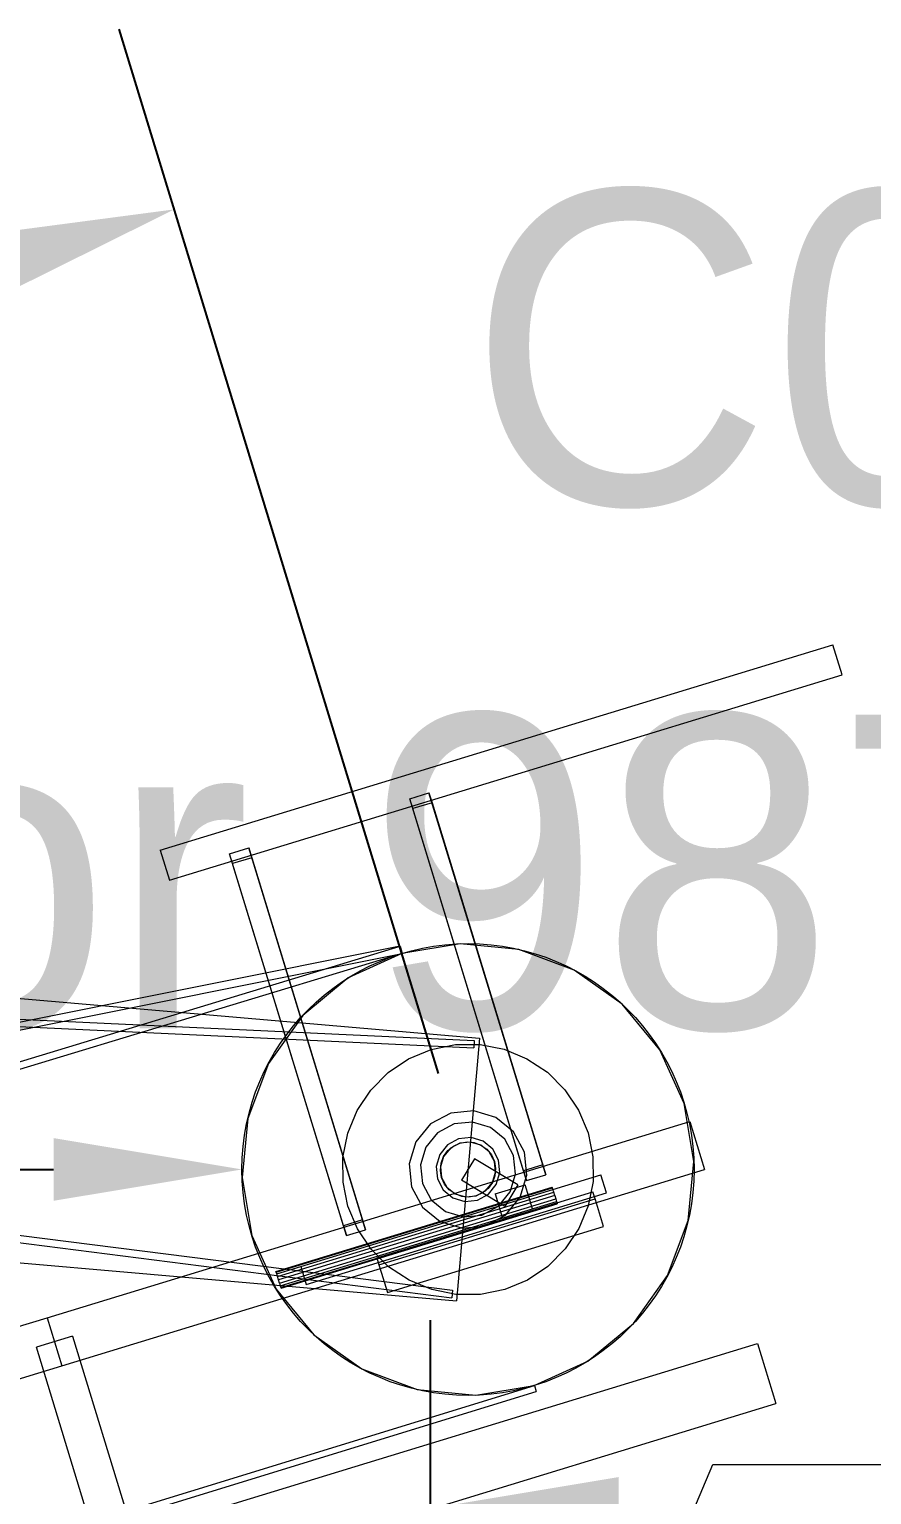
# Model space of a CAD drawing. Header units: millimetres. Extents: x -191664 to 191490, y -197311 to 10263.
# Drawn here: x 25009 to 25680, y 2936 to 4104 of the extents above; entities that cross this region are included whole.
import ezdxf

# ---------------------------------------------------------------- set-up
doc = ezdxf.new("R2010")
doc.units = ezdxf.units.MM
for name, color, linetype, lineweight in [('COTAS_O', 1, 'Continuous', 0), ('COTAS_P', 1, 'Continuous', 0), ('COTAS_USUARIO', 1, 'Continuous', 0), ('lateral_C02', 7, 'Continuous', 0), ('lateral_C02-briq', 7, 'Continuous', 0), ('TAMBORES_O', 3, 'Continuous', 0), ('TEXTOS', 4, 'Continuous', 0)]:
    doc.layers.add(name, color=color, linetype=linetype, lineweight=lineweight)
doc.dimstyles.new('PLANTA_100', dxfattribs={"dimtxt": 250, "dimasz": 150, "dimexe": 150, "dimexo": 80, "dimgap": 100, "dimtad": 1, "dimtih": 1, "dimtoh": 1, "dimdec": 1, "dimdsep": 46, "dimcen": 0.09, "dimclrd": 1, "dimclre": 1, "dimclrt": 1, "dimadec": 0, "dimazin": 0, "dimtfac": 1, "dimtdec": 4, "dimtofl": 0, "dimtmove": 0, "dimatfit": 3, "dimfxl": 1, "dimtolj": 1, "dimtzin": 0, "dimarcsym": 0})

# ---------------------------------------------------------------- blocks, each defined once
blk = doc.blocks.new('*D7')
at = {"layer": 'COTAS_P', "color": 1, "lineweight": -2, "transparency": 16777216}
for p, q in [((25334.8, 3271.6), (25080.5, 4103.6)), ((16187.4, 1228.9), (24980.9, 3916.3)), ((16254.4, 496.5), (16000.1, 1328.5))]:
    blk.add_line(p, q, dxfattribs=at)
at = {"layer": 'COTAS_P', "color": 1, "transparency": 16777216}
for points in [[(24973.6, 3940.2), (24988.2, 3892.4), (25124.4, 3960.1)], [(16180.1, 1252.8), (16194.7, 1205), (16044, 1185.1)]]:
    blk.add_solid(points, dxfattribs=at)
at = {"layer": 'Defpoints', "color": 0, "transparency": 16777216}
for p in [(25124.4, 3960.1), (25358.2, 3195.1), (16277.8, 420)]:
    blk.add_point(p, dxfattribs=at)
blk = doc.blocks.new('*D25')
at = {"layer": 'COTAS_O', "color": 1, "lineweight": -2, "transparency": 16777216}
for p, q in [((24878.2, 3195.1), (25028.2, 3195.1)), ((25358.1, 3195.1), (25358.3, 3195.1)), ((25358.2, 3195), (25358.2, 3195.2))]:
    blk.add_line(p, q, dxfattribs=at)
at = {"layer": 'COTAS_O', "color": 1, "transparency": 16777216}
blk.add_solid([(25028.2, 3220.1), (25028.2, 3170.1), (25178.2, 3195.1)], dxfattribs=at)
at = {"layer": 'Defpoints', "color": 0, "transparency": 16777216}
for p in [(25178.2, 3195.1), (25538.2, 3195.1)]:
    blk.add_point(p, dxfattribs=at)
blk = doc.blocks.new('*D101')
at = {"layer": 'COTAS_USUARIO', "color": 1, "lineweight": -2, "transparency": 16777216}
for p, q in [((25328.2, 1805), (25328.2, 3075)), ((26128.2, 1805), (26128.2, 3075)), ((25478.2, 2925), (25978.2, 2925))]:
    blk.add_line(p, q, dxfattribs=at)
at = {"layer": 'COTAS_USUARIO', "color": 1, "transparency": 16777216}
for points in [[(25478.2, 2950), (25478.2, 2900), (25328.2, 2925)], [(25978.2, 2950), (25978.2, 2900), (26128.2, 2925)]]:
    blk.add_solid(points, dxfattribs=at)
at = {"layer": 'Defpoints', "color": 0, "transparency": 16777216}
for p in [(26128.2, 2925), (25328.2, 1725), (26128.2, 1725)]:
    blk.add_point(p, dxfattribs=at)

msp = doc.modelspace()

# ---------------------------------------------------------------- linework, layer by layer
at = {"layer": 'lateral_C02', "color": 9, "true_color": 0xb5c3c9}
for p, q in [((25113.11, 3449.54), (25648.66, 3613.21)), ((25655.96, 3589.3), (25648.66, 3613.21)), ((25120.42, 3425.64), (25655.96, 3589.3)), ((25113.11, 3449.54), (25120.42, 3425.64))]:
    msp.add_line(p, q, dxfattribs=at)
at = {"layer": 'lateral_C02', "color": 139, "true_color": 0x354b57}
for p, q in [((25311.81, 3490.52), (25327.11, 3495.2)), ((25327.11, 3495.2), (25329.52, 3487.33)), ((25417.71, 3198.73), (25327.11, 3495.2)), ((25314.21, 3482.65), (25311.81, 3490.52)), ((25402.41, 3194.06), (25311.81, 3490.52)), ((25329.52, 3487.33), (25314.21, 3482.65)), ((25404.82, 3186.19), (25314.21, 3482.65)), ((25329.52, 3487.33), (25420.12, 3190.86)), ((25168.36, 3446.68), (25183.66, 3451.36)), ((25170.76, 3438.81), (25168.36, 3446.68)), ((25258.96, 3150.22), (25168.36, 3446.68)), ((25183.66, 3451.36), (25186.06, 3443.49)), ((25274.26, 3154.89), (25183.66, 3451.36)), ((25186.06, 3443.49), (25170.76, 3438.81)), ((25261.37, 3142.35), (25170.76, 3438.81)), ((25186.06, 3443.49), (25276.67, 3147.02)), ((25023.07, 3076.96), (25534.71, 3233.32)), ((25534.71, 3233.32), (25546.4, 3195.07)), ((25363.34, 3203.63), (25353.03, 3186.49)), ((25397.93, 3182.83), (25363.34, 3203.63)), ((25034.76, 3038.71), (25546.4, 3195.07)), ((25417.71, 3198.73), (25402.41, 3194.06)), ((25402.41, 3194.06), (25404.82, 3186.19)), ((25404.82, 3186.19), (25420.12, 3190.86)), ((25420.12, 3190.86), (25417.71, 3198.73)), ((25285.56, 3124.77), (25457.7, 3177.37)), ((25387.62, 3165.69), (25353.03, 3186.49)), ((25379.84, 3175.54), (25403.75, 3182.84)), ((25397.93, 3182.83), (25387.62, 3165.69)), ((25409.59, 3163.72), (25403.75, 3182.84)), ((25459.45, 3171.64), (25457.7, 3177.37)), ((25287.31, 3119.03), (25459.45, 3171.64)), ((25379.84, 3175.54), (25385.68, 3156.41)), ((25274.26, 3154.89), (25258.96, 3150.22)), ((25276.67, 3147.02), (25274.26, 3154.89)), ((25385.68, 3156.41), (25409.59, 3163.72)), ((25258.96, 3150.22), (25261.37, 3142.35)), ((25261.37, 3142.35), (25276.67, 3147.02)), ((25285.56, 3124.77), (25287.31, 3119.03)), ((24697.92, 2977.59), (25023.07, 3076.96)), ((25023.07, 3076.96), (25034.76, 3038.71)), ((25043.26, 3062.22), (25014.57, 3053.45)), ((25043.26, 3062.22), (25098.79, 2880.51)), ((25070.1, 2871.75), (25014.57, 3053.45)), ((25077.14, 2900.04), (25588.78, 3056.4)), ((25588.78, 3056.4), (25603.39, 3008.58)), ((24709.61, 2939.34), (25034.76, 3038.71)), ((25091.75, 2852.22), (25603.39, 3008.58))]:
    msp.add_line(p, q, dxfattribs=at)
at = {"layer": 'lateral_C02', "color": 33, "true_color": 0xb6a256}
for p, q in [((24368.28, 3386.49), (25367.28, 3299.67)), ((25367.28, 3299.67), (25349.1, 3090.46)), ((24350.1, 3177.27), (25349.1, 3090.46))]:
    msp.add_line(p, q, dxfattribs=at)
at = {"layer": 'lateral_C02', "color": 8, "true_color": 0x697a83}
for p, q in [((25351.92, 3374.95), (25305.58, 3367.2)), ((25398.7, 3370.44), (25351.92, 3374.95)), ((25305.58, 3367.2), (25262.82, 3347.72)), ((25442.71, 3353.98), (25398.7, 3370.44)), ((25480.96, 3326.69), (25442.71, 3353.98)), ((25262.82, 3347.72), (25226.56, 3317.84)), ((25226.56, 3317.84), (25199.27, 3279.58)), ((25510.85, 3290.43), (25480.96, 3326.69)), ((25530.33, 3247.67), (25510.85, 3290.43)), ((25199.27, 3279.58), (25182.8, 3235.57)), ((25538.08, 3201.32), (25530.33, 3247.67)), ((25182.8, 3235.57), (25178.3, 3188.8)), ((25533.57, 3154.55), (25538.08, 3201.32)), ((25178.3, 3188.8), (25186.05, 3142.45)), ((25517.11, 3110.54), (25533.57, 3154.55)), ((25186.05, 3142.45), (25205.53, 3099.69)), ((25489.82, 3072.29), (25517.11, 3110.54)), ((25205.53, 3099.69), (25235.41, 3063.43)), ((25453.56, 3042.4), (25489.82, 3072.29)), ((25235.41, 3063.43), (25273.66, 3036.14)), ((25273.66, 3036.14), (25317.68, 3019.68)), ((25410.79, 3022.92), (25453.56, 3042.4)), ((25317.68, 3019.68), (25364.45, 3015.17)), ((25364.45, 3015.17), (25410.79, 3022.92))]:
    msp.add_line(p, q, dxfattribs=at)
at = {"layer": 'lateral_C02', "color": 139, "true_color": 0x345e4e}
for p, q in [((25304.13, 3373.03), (24609.26, 3233.9)), ((24611.01, 3228.16), (25305.87, 3367.29)), ((24629.27, 3168.05), (25304.13, 3373.03)), ((25305.87, 3367.29), (24631.01, 3162.3)), ((25304.13, 3373.03), (25305.87, 3367.29))]:
    msp.add_line(p, q, dxfattribs=at)
at = {"layer": 'lateral_C02', "color": 9, "true_color": 0xbac6cb}
for p, q in [((24362.14, 3344.81), (25363, 3297.95)), ((24361.86, 3338.82), (25362.72, 3291.95)), ((25328.96, 3290.69), (25348.18, 3294.56)), ((25348.18, 3294.56), (25367.78, 3294.6)), ((25363, 3297.95), (25362.72, 3291.95)), ((25367.78, 3294.6), (25387.02, 3290.81)), ((25294.59, 3272.23), (25310.86, 3283.16)), ((25310.86, 3283.16), (25328.96, 3290.69)), ((25387.02, 3290.81), (25405.14, 3283.35)), ((25405.14, 3283.35), (25421.47, 3272.49)), ((25280.75, 3258.34), (25294.59, 3272.23)), ((25421.47, 3272.49), (25435.36, 3258.66)), ((25269.9, 3242.02), (25280.75, 3258.34)), ((25435.36, 3258.66), (25446.28, 3242.38)), ((25262.43, 3223.89), (25269.9, 3242.02)), ((25446.28, 3242.38), (25453.82, 3224.29)), ((24352, 3225.34), (25345.94, 3098.84)), ((25258.65, 3204.66), (25262.43, 3223.89)), ((25453.82, 3224.29), (25457.68, 3205.07)), ((24351.24, 3219.38), (25345.18, 3092.88)), ((25342.1, 3210.07), (25346.53, 3213.72)), ((25346.53, 3213.72), (25351.76, 3216.1)), ((25351.76, 3216.1), (25357.42, 3217.05)), ((25357.42, 3217.05), (25363.14, 3216.5)), ((25363.14, 3216.5), (25368.52, 3214.48)), ((25368.52, 3214.48), (25373.19, 3211.15)), ((25373.19, 3211.15), (25376.84, 3206.72)), ((25258.69, 3185.05), (25258.65, 3204.66)), ((25336.2, 3194.3), (25336.75, 3200.01)), ((25336.75, 3200.01), (25338.76, 3205.39)), ((25338.76, 3205.39), (25342.1, 3210.07)), ((25376.84, 3206.72), (25379.23, 3201.49)), ((25379.23, 3201.49), (25380.17, 3195.83)), ((25457.68, 3205.07), (25457.73, 3185.47)), ((25337.15, 3188.63), (25336.2, 3194.3)), ((25339.53, 3183.4), (25337.15, 3188.63)), ((25379.62, 3190.11), (25377.61, 3184.73)), ((25380.17, 3195.83), (25379.62, 3190.11)), ((25262.55, 3165.83), (25258.69, 3185.05)), ((25343.18, 3178.97), (25339.53, 3183.4)), ((25347.86, 3175.64), (25343.18, 3178.97)), ((25369.84, 3176.4), (25364.62, 3174.02)), ((25374.27, 3180.05), (25369.84, 3176.4)), ((25377.61, 3184.73), (25374.27, 3180.05)), ((25457.73, 3185.47), (25453.94, 3166.23)), ((25270.09, 3147.74), (25262.55, 3165.83)), ((25353.24, 3173.63), (25347.86, 3175.64)), ((25358.95, 3173.07), (25353.24, 3173.63)), ((25364.62, 3174.02), (25358.95, 3173.07)), ((25453.94, 3166.23), (25446.48, 3148.1)), ((25281.02, 3131.46), (25270.09, 3147.74)), ((25446.48, 3148.1), (25435.62, 3131.78)), ((25294.91, 3117.63), (25281.02, 3131.46)), ((25435.62, 3131.78), (25421.79, 3117.89)), ((25311.23, 3106.77), (25294.91, 3117.63)), ((25421.79, 3117.89), (25405.51, 3106.97)), ((25329.36, 3099.31), (25311.23, 3106.77)), ((25405.51, 3106.97), (25387.41, 3099.43)), ((25348.59, 3095.52), (25329.36, 3099.31)), ((25345.94, 3098.84), (25345.18, 3092.88)), ((25368.19, 3095.56), (25348.59, 3095.52)), ((25387.41, 3099.43), (25368.19, 3095.56))]:
    msp.add_line(p, q, dxfattribs=at)
at = {"layer": 'lateral_C02', "color": 147, "true_color": 0x24748b}
for p, q in [((25344.45, 3240.01), (25328.29, 3231.33)), ((25362.7, 3241.84), (25344.45, 3240.01)), ((25380.26, 3236.56), (25362.7, 3241.84)), ((25394.46, 3224.95), (25380.26, 3236.56)), ((25328.29, 3231.33), (25316.69, 3217.13)), ((25403.13, 3208.8), (25394.46, 3224.95)), ((25316.69, 3217.13), (25311.4, 3199.57)), ((25311.4, 3199.57), (25313.24, 3181.32)), ((25404.97, 3190.55), (25403.13, 3208.8)), ((25399.68, 3172.99), (25404.97, 3190.55)), ((25313.24, 3181.32), (25321.92, 3165.17)), ((25321.92, 3165.17), (25336.12, 3153.56)), ((25388.08, 3158.79), (25399.68, 3172.99)), ((25336.12, 3153.56), (25353.68, 3148.28)), ((25371.92, 3150.11), (25388.08, 3158.79)), ((25353.68, 3148.28), (25371.92, 3150.11))]:
    msp.add_line(p, q, dxfattribs=at)
at = {"layer": 'lateral_C02', "color": 9, "true_color": 0xb8c2c5}
for p, q in [((25334.02, 3224.39), (25324.64, 3212.9)), ((25347.08, 3231.4), (25334.02, 3224.39)), ((25361.83, 3232.89), (25347.08, 3231.4)), ((25376.03, 3228.61), (25361.83, 3232.89)), ((25387.51, 3219.23), (25376.03, 3228.61)), ((25324.64, 3212.9), (25320.36, 3198.71)), ((25341.97, 3214.74), (25335.67, 3207.03)), ((25344.19, 3212.04), (25338.76, 3205.39)), ((25350.73, 3219.45), (25341.97, 3214.74)), ((25351.76, 3216.1), (25344.19, 3212.04)), ((25360.63, 3220.44), (25350.73, 3219.45)), ((25360.3, 3216.96), (25351.76, 3216.1)), ((25368.52, 3214.48), (25360.3, 3216.96)), ((25370.16, 3217.57), (25360.63, 3220.44)), ((25375.16, 3209.05), (25368.52, 3214.48)), ((25377.86, 3211.28), (25370.16, 3217.57)), ((25382.57, 3202.51), (25377.86, 3211.28)), ((25394.53, 3206.17), (25387.51, 3219.23)), ((25335.67, 3207.03), (25332.8, 3197.51)), ((25338.76, 3205.39), (25336.29, 3197.17)), ((25379.23, 3201.49), (25375.16, 3209.05)), ((25380.09, 3192.95), (25379.23, 3201.49)), ((25383.57, 3192.61), (25382.57, 3202.51)), ((25396.01, 3191.41), (25394.53, 3206.17)), ((25320.36, 3198.71), (25321.85, 3183.95)), ((25332.8, 3197.51), (25333.8, 3187.61)), ((25336.29, 3197.17), (25337.15, 3188.63)), ((25337.15, 3188.63), (25341.21, 3181.07)), ((25377.61, 3184.73), (25380.09, 3192.95)), ((25380.7, 3183.09), (25383.57, 3192.61)), ((25391.74, 3177.22), (25396.01, 3191.41)), ((25205.25, 3113.82), (25425.21, 3181.04)), ((25205.41, 3113.31), (25425.37, 3180.53)), ((25205.85, 3111.86), (25425.81, 3179.08)), ((25206.52, 3109.68), (25426.47, 3176.9)), ((25321.85, 3183.95), (25328.86, 3170.89)), ((25333.8, 3187.61), (25338.51, 3178.84)), ((25338.51, 3178.84), (25346.21, 3172.55)), ((25341.21, 3181.07), (25347.86, 3175.64)), ((25364.62, 3174.02), (25372.18, 3178.08)), ((25372.18, 3178.08), (25377.61, 3184.73)), ((25374.4, 3175.38), (25380.7, 3183.09)), ((25382.35, 3165.74), (25391.74, 3177.22)), ((25425.37, 3180.53), (25425.21, 3181.04)), ((25425.81, 3179.08), (25425.37, 3180.53)), ((25426.47, 3176.9), (25425.81, 3179.08)), ((25427.26, 3174.34), (25426.47, 3176.9)), ((25427.26, 3174.34), (25207.3, 3107.12)), ((25208.08, 3104.56), (25428.04, 3171.78)), ((25208.75, 3102.39), (25428.7, 3169.61)), ((25209.19, 3100.94), (25429.15, 3168.16)), ((25209.35, 3100.43), (25429.3, 3167.65)), ((25328.86, 3170.89), (25340.34, 3161.51)), ((25346.21, 3172.55), (25355.74, 3169.68)), ((25347.86, 3175.64), (25356.08, 3173.16)), ((25355.74, 3169.68), (25365.64, 3170.67)), ((25356.08, 3173.16), (25364.62, 3174.02)), ((25365.64, 3170.67), (25374.4, 3175.38)), ((25369.29, 3158.72), (25382.35, 3165.74)), ((25427.26, 3174.34), (25428.04, 3171.78)), ((25428.04, 3171.78), (25428.7, 3169.61)), ((25428.7, 3169.61), (25429.15, 3168.16)), ((25429.15, 3168.16), (25429.3, 3167.65)), ((25340.34, 3161.51), (25354.54, 3157.24)), ((25354.54, 3157.24), (25369.29, 3158.72)), ((25205.41, 3113.31), (25205.25, 3113.82)), ((25205.85, 3111.86), (25205.41, 3113.31)), ((25206.52, 3109.68), (25205.85, 3111.86)), ((25207.3, 3107.12), (25206.52, 3109.68)), ((25208.08, 3104.56), (25207.3, 3107.12)), ((25208.08, 3104.56), (25208.75, 3102.39)), ((25208.75, 3102.39), (25209.19, 3100.94)), ((25209.19, 3100.94), (25209.35, 3100.43))]:
    msp.add_line(p, q, dxfattribs=at)
at = {"layer": 'lateral_C02', "color": 43, "true_color": 0xd6b34e}
for p, q in [((25224.97, 3117.75), (25464.05, 3190.82)), ((25468.43, 3176.47), (25464.05, 3190.82)), ((25229.35, 3103.4), (25468.43, 3176.47)), ((25224.97, 3117.75), (25229.35, 3103.4))]:
    msp.add_line(p, q, dxfattribs=at)
at = {"layer": 'lateral_C02', "color": 145, "true_color": 0x3e8091}
for p, q in [((25286.73, 3120.94), (25458.87, 3173.55)), ((25466.18, 3149.64), (25458.87, 3173.55)), ((25294.04, 3097.03), (25466.18, 3149.64)), ((25286.73, 3120.94), (25294.04, 3097.03))]:
    msp.add_line(p, q, dxfattribs=at)
at = {"layer": 'lateral_C02', "color": 251, "true_color": 0x586d65}
for p, q in [((16335.43, 232.46), (25411.09, 3023.01)), ((16336.9, 227.69), (25412.56, 3018.23)), ((25411.09, 3023.01), (25412.56, 3018.23))]:
    msp.add_line(p, q, dxfattribs=at)
at = {"layer": 'lateral_C02-briq', "color": 253, "true_color": 0x98adb8}
for p, q in [((25428.19, 2667.25), (25553.19, 2960.06)), ((25553.19, 2960.06), (25703.19, 2960.06))]:
    msp.add_line(p, q, dxfattribs=at)
at = {"layer": 'TAMBORES_O'}
msp.add_circle((25358.19, 3195.06), 180, dxfattribs=at)

# ---------------------------------------------------------------- texts
at = {"layer": 'TEXTOS'}
for s, p in [('C02 / cabeza', (25358.19, 3725.06)), ('C02 / 17.0 grados P / exterior 9871.2 P', (20817.98, 3307.53))]:
    msp.add_text(s, height=250, dxfattribs=at).set_placement(p)

# ---------------------------------------------------------------- dimensions: what is measured, and where the dimension line sits
at = {"layer": 'COTAS_O'}
dim = msp.add_diameter_dim_2p(p1=(25538.19, 3195.06), p2=(25178.19, 3195.06), text='<> O', dimstyle='PLANTA_100', dxfattribs=at)
dim.commit()
dim.dimension.update_dxf_attribs({"geometry": '*D25', "text_midpoint": (24878.19, 3195.06)})
at = {"layer": 'COTAS_P'}
dim = msp.add_aligned_dim(p1=(16277.76, 420), p2=(25358.19, 3195.06), distance=800, text='<> P', dimstyle='PLANTA_100', dxfattribs=at)
dim.commit()
dim.dimension.update_dxf_attribs({"geometry": '*D7', "text_midpoint": (20584.16, 2572.6)})
at = {"layer": 'COTAS_USUARIO'}
dim = msp.add_aligned_dim(p1=(25328.19, 1725), p2=(26128.19, 1725), distance=1200, dimstyle='PLANTA_100', dxfattribs=at)
dim.commit()
dim.dimension.update_dxf_attribs({"geometry": '*D101', "text_midpoint": (25728.19, 2925)})

doc.saveas('drawing.dxf')
